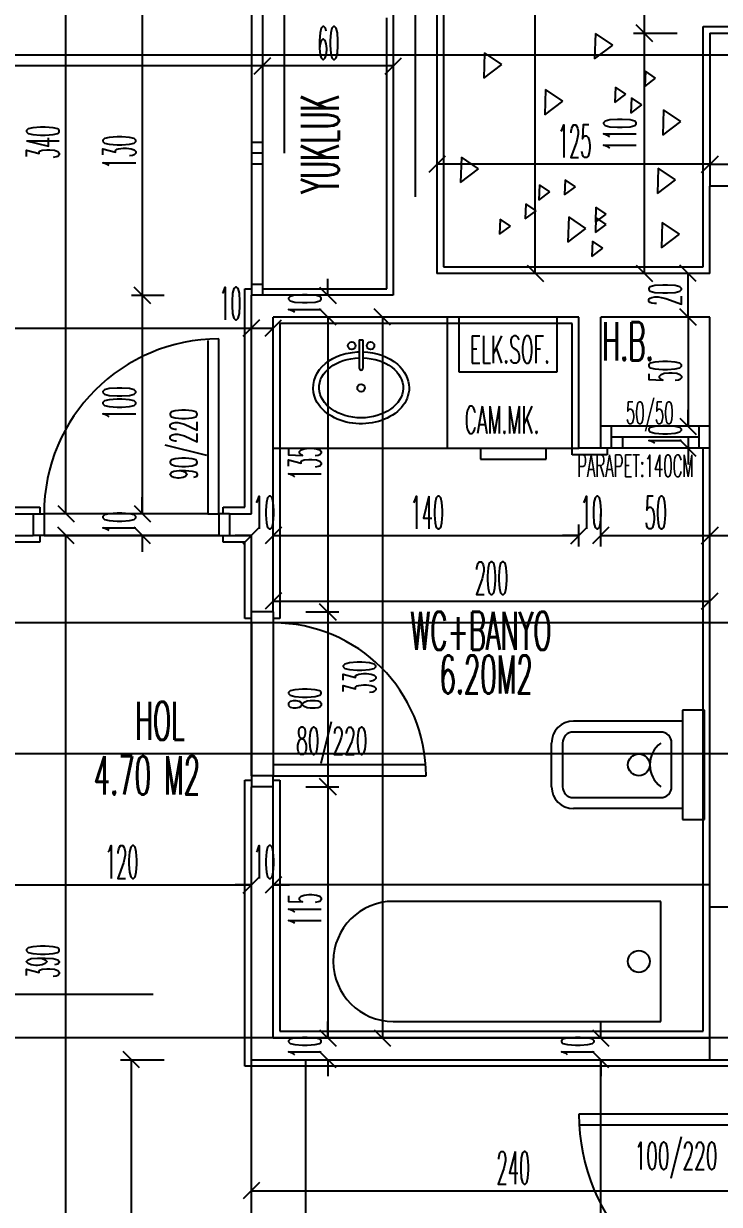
# Model space of a CAD drawing. Extents: x 78 to 306, y -397 to 18.
# Drawn here: x 271.9423 to 272.006, y -396.5928 to -396.4847 of the extents above; entities that cross this region are included whole.
import ezdxf

# ---------------------------------------------------------------- set-up
doc = ezdxf.new("R2010")
doc.units = 0
doc.header["$LTSCALE"] = 0.5
doc.header["$MEASUREMENT"] = 0
for name, pattern in [('DASHDOT2', [0.5, 0.25, -0.125, 0, -0.125]), ('DASHED', [0.75, 0.5, -0.25]), ('DOT2', [0.125, 0, -0.125])]:
    doc.linetypes.add(name, pattern=pattern)
doc.layers.get('0').update_dxf_attribs({"linetype": 'CONTINUOUS'})
for name, color, linetype in [('AKS', 5, 'DASHDOT2'), ('DUVAR', 6, 'CONTINUOUS'), ('IZDUSUM', 2, 'DOT2'), ('KAPI', 1, 'CONTINUOUS'), ('KOLON', 4, 'CONTINUOUS'), ('MERDIVEN', 3, 'CONTINUOUS'), ('OLCU', 31, 'CONTINUOUS'), ('SIVA', 7, 'CONTINUOUS'), ('TARAMA', 8, 'CONTINUOUS'), ('TEFRIS', 11, 'CONTINUOUS'), ('YESIL', 73, 'CONTINUOUS')]:
    doc.layers.add(name, color=color, linetype=linetype)
doc.styles.add('ICMEKAN', font='romans.shx', dxfattribs={"width": 0.55, "height": 0.2})
doc.styles.add('OLCU', font='romans.shx', dxfattribs={"width": 0.6, "height": 0.125})
doc.styles.add('OLCUIC', font='ROMANS.SHX', dxfattribs={"width": 0.4, "height": 0.15})

msp = doc.modelspace()

# ---------------------------------------------------------------- linework, layer by layer
at = {"color": 0, "linetype": 'ByBlock'}
for p, q in [((271.998393941935, -396.4848098737721), (271.999893941935, -396.4863098737721)), ((271.999893941935, -396.4863098737721), (271.998393941935, -396.4848098737721)), ((271.963393941935, -396.4893098737721), (271.964893941935, -396.4878098737721)), ((271.964893941935, -396.4878098737721), (271.963393941935, -396.4893098737721)), ((271.975393941935, -396.4893098737721), (271.976893941935, -396.4878098737721)), ((271.980893941935, -396.4968098737721), (271.979393941935, -396.4983098737721)), ((272.004393941935, -396.4983098737721), (272.005893941935, -396.4968098737721)), ((272.005893941935, -396.4968098737721), (272.004393941935, -396.4983098737721)), ((271.988393941935, -396.5068098737721), (271.989893941935, -396.5083098737721)), ((271.998393941935, -396.5068098737721), (271.999893941935, -396.5083098737721)), ((272.003893941935, -396.5083098737721), (272.002393941935, -396.5068098737721)), ((271.953893941935, -396.5103098737721), (271.952393941935, -396.5088098737721)), ((271.952393941935, -396.5088098737721), (271.953893941935, -396.5103098737721)), ((271.969393941935, -396.5088098737721), (271.970893941935, -396.5103098737721)), ((271.963893941935, -396.5118098737721), (271.962393941935, -396.5133098737721)), ((271.962393941935, -396.5133098737721), (271.963893941935, -396.5118098737721)), ((271.964393941935, -396.5133098737721), (271.965893941935, -396.5118098737721)), ((271.970893941935, -396.5123098737721), (271.969393941935, -396.5108098737721)), ((271.970893941935, -396.5123098737721), (271.969393941935, -396.5108098737721)), ((271.975893941935, -396.5123098737721), (271.974393941935, -396.5108098737721)), ((272.002393941935, -396.5108098737721), (272.003893941935, -396.5123098737721)), ((272.003893941935, -396.5123098737766), (272.002393941935, -396.5108098737767)), ((272.002393941935, -396.5208098737721), (272.003893941935, -396.5223098737721)), ((272.002393941935, -396.5208098737721), (272.003893941935, -396.5223098737721)), ((272.003893941935, -396.5243098737721), (272.002393941935, -396.5228098737721)), ((271.945393941935, -396.5288098737721), (271.946893941935, -396.5303098737721)), ((271.952393941935, -396.5288098737721), (271.953893941935, -396.5303098737721)), ((271.952393941935, -396.5288098737721), (271.953893941935, -396.5303098737721)), ((271.946893941935, -396.5323098737721), (271.945393941935, -396.5308098737721)), ((271.953893941935, -396.5323098737721), (271.952393941935, -396.5308098737721)), ((271.962393941935, -396.5323098737721), (271.963893941935, -396.5308098737721)), ((271.965893941935, -396.5308098737721), (271.964393941935, -396.5323098737721)), ((271.965893941935, -396.5308098737721), (271.964393941935, -396.5323098737721)), ((271.992393941935, -396.5323098737721), (271.993893941935, -396.5308098737721)), ((271.992393941935, -396.5323098737721), (271.993893941935, -396.5308098737721)), ((271.995893941935, -396.5308098737721), (271.994393941935, -396.5323098737721)), ((271.995893941935, -396.5308098737721), (271.994393941935, -396.5323098737721)), ((272.005893941935, -396.5308098737721), (272.004393941935, -396.5323098737721)), ((272.004393941935, -396.5323098737721), (272.005893941935, -396.5308098737721)), ((271.965893941935, -396.5368098737721), (271.964393941935, -396.5383098737721)), ((272.004393941935, -396.5383098737721), (272.005893941935, -396.5368098737721)), ((271.970893941935, -396.5393098737721), (271.969393941935, -396.5378098737721)), ((271.969393941935, -396.5378098737721), (271.970893941935, -396.5393098737721)), ((271.970893941935, -396.5553098737721), (271.969393941935, -396.5538098737721)), ((271.969393941935, -396.5538098737721), (271.970893941935, -396.5553098737721)), ((271.962393941935, -396.5643098737721), (271.963893941935, -396.5628098737721)), ((271.962393941935, -396.5643098737721), (271.963893941935, -396.5628098737721)), ((271.965893941935, -396.5628098737721), (271.964393941935, -396.5643098737721)), ((271.969393941935, -396.5768098737721), (271.970893941935, -396.5783098737721)), ((271.969393941935, -396.5768098737721), (271.970893941935, -396.5783098737721)), ((271.974393941935, -396.5768098737721), (271.975893941935, -396.5783098737721)), ((271.994393941935, -396.5768098737721), (271.995893941935, -396.5783098737721)), ((271.952893941935, -396.5803098737721), (271.951393941935, -396.5788098737721)), ((271.970893941935, -396.5803098737721), (271.969393941935, -396.5788098737721)), ((271.995893941935, -396.5803098737721), (271.994393941935, -396.5788098737721)), ((271.995893941935, -396.5803098737721), (271.994393941935, -396.5788098737721)), ((271.963893941935, -396.5908098737721), (271.962393941935, -396.5923098737721))]:
    msp.add_line(p, q, dxfattribs=at)
at = {"layer": 'AKS'}
for p, q in [((271.9661439419351, -396.3715598737721), (271.9661439419351, -396.8395598737721)), ((271.9781439419351, -396.3755598737721), (271.9781439419351, -396.8355598737721)), ((272.0571439419351, -396.4875598737721), (271.7651439419351, -396.4875598737721)), ((272.0571439419351, -396.5395598737721), (271.7611439419359, -396.5395598737721)), ((272.0571439419351, -396.5515598737721), (271.7651439419351, -396.5515598737721)), ((272.0571439419351, -396.5775598737721), (271.7611439419359, -396.5775598737721))]:
    msp.add_line(p, q, dxfattribs=at)
at = {"layer": 'DUVAR'}
for p, q in [((271.9761439419288, -396.4835598737721), (271.976143941929, -396.5095598737758)), ((271.9801439419288, -396.4835598737721), (271.980143941929, -396.5075598737721)), ((272.0051439419335, -396.5075598737721), (272.0051439419332, -396.4995598737721)), ((272.0051439419334, -396.5075598737721), (271.980143941929, -396.5075598737721)), ((271.9631439419355, -396.5295598737721), (271.9631439419355, -396.5095598737759)), ((271.976143941929, -396.5095598737758), (271.9631439419355, -396.5095598737759)), ((271.9651439419356, -396.5385598737756), (271.9651439419356, -396.5115598737764)), ((271.9931439419335, -396.5115598737766), (271.9651439419356, -396.5115598737764)), ((271.993143941934, -396.5235598737777), (271.9931439419335, -396.5115598737771)), ((271.995143941934, -396.5235598737688), (271.9951439419335, -396.511559873777)), ((272.0051439419336, -396.5115598737767), (271.9951439419335, -396.5115598737766)), ((272.0051439419353, -396.5655598737721), (272.0051439419336, -396.5115598737767)), ((271.995143941934, -396.5235598737688), (271.993143941934, -396.5235598737688)), ((271.8811439419357, -396.5295598737758), (271.9431439419356, -396.529559873776)), ((271.9431439419356, -396.5295598737758), (271.9431439419356, -396.531559873776)), ((271.9611439419355, -396.5295598737758), (271.9611439419355, -396.531559873776)), ((271.9611439419353, -396.5295598737721), (271.9631439419353, -396.5295598737721)), ((271.9391439419355, -396.5315598737759), (271.9431439419356, -396.531559873776)), ((271.9611439419353, -396.5315598737721), (271.9631439419353, -396.5315598737721)), ((271.9631439419355, -396.5385598737756), (271.9631439419355, -396.5315598737721)), ((271.9651439419387, -396.5385598737757), (271.9631439419385, -396.5385598737756)), ((271.9631439419355, -396.5795598737758), (271.9631439419355, -396.5545598737757)), ((271.9651439419383, -396.5545598737757), (271.9631439419382, -396.5545598737757)), ((271.9651439419356, -396.5775598737757), (271.9651439419356, -396.5545598737757)), ((271.9651439419356, -396.5775598737757), (272.0051439419352, -396.5775598737757)), ((271.9631439419355, -396.5795598737758), (272.0051439419353, -396.5795598737753))]:
    msp.add_line(p, q, dxfattribs=at)
at = {"layer": 'IZDUSUM', "ltscale": 0.6}
for p, q in [((271.9811141335827, -396.5235598737721), (271.9811141335827, -396.5115598737721)), ((271.9631439419356, -396.609559873776), (271.9631439419352, -396.5795598737758)), ((271.9681439419356, -396.609559873776), (271.9681439419352, -396.5795598737757))]:
    msp.add_line(p, q, dxfattribs=at)
at = {"layer": 'KAPI'}
for p, q in [((271.9631439419329, -396.4835598737813), (271.9631439419355, -396.5095598737758)), ((271.9641439419329, -396.4835598737813), (271.9641439419355, -396.5095598737757)), ((271.9641439419391, -396.4955598737749), (271.9631439419391, -396.4955598737749)), ((271.9641439419391, -396.4965598737749), (271.9631439419391, -396.4965598737749)), ((271.9641439419391, -396.4975598737749), (271.9631439419391, -396.4975598737749)), ((271.9641439419391, -396.5085598737749), (271.9631439419391, -396.5085598737749)), ((271.9591439419353, -396.5136907995548), (271.9591439419353, -396.5295598737758)), ((271.9601439419354, -396.5295598737758), (271.9601439419354, -396.5135598737755)), ((272.0051439419366, -396.5215598737687), (271.9951439419339, -396.5215598737688)), ((272.0051439419366, -396.5235598737687), (271.9951439419339, -396.5235598737688)), ((271.9431439419356, -396.5295598737758), (271.9441439419354, -396.5295598737758)), ((271.9441439419354, -396.5295598737758), (271.9441439419354, -396.531559873776)), ((271.9591439419353, -396.5295598737758), (271.9601439419354, -396.5295598737758)), ((271.9601439419354, -396.5295598737758), (271.9601439419354, -396.531559873776)), ((271.9611439419355, -396.5295598737758), (271.9601439419354, -396.5295598737758)), ((271.9441439419354, -396.531559873776), (271.9431439419356, -396.531559873776)), ((271.9601439419354, -396.531559873776), (271.9611439419355, -396.531559873776)), ((271.9631439419385, -396.5395598737757), (271.9631439419385, -396.5385598737759)), ((271.9651439419387, -396.538559873776), (271.9651439419387, -396.5395598737757)), ((271.9651439419387, -396.5395598737757), (271.9631439419385, -396.5395598737757)), ((271.9791081819821, -396.5525598737762), (271.9651439419384, -396.5525598737756)), ((271.9651439419384, -396.5525598737756), (271.9651439419384, -396.5535598737757)), ((271.9651439419384, -396.5535598737757), (271.9631439419383, -396.5535598737756)), ((271.9631439419383, -396.5535598737756), (271.9631439419382, -396.5545598737757)), ((271.9651439419384, -396.5535598737757), (271.9791439419383, -396.553559873776)), ((271.9651439419383, -396.5545598737757), (271.9651439419384, -396.5535598737757)), ((272.0111439419355, -396.5845598737754), (271.9931439419351, -396.5845598737752)), ((272.0111439419355, -396.5855598737755), (271.9931717411794, -396.5855598737749))]:
    msp.add_line(p, q, dxfattribs=at)
at = {"layer": 'KAPI', "ltscale": 1.4}
for p, q in [((271.996143941935, -396.5235598737721), (271.996143941935, -396.5215598737721)), ((272.004143941935, -396.5215598737721), (272.004143941935, -396.5235598737721)), ((272.004143941935, -396.5225598737721), (271.996143941935, -396.5225598737721)), ((271.997143941935, -396.5225598737721), (271.997143941935, -396.5235598737721)), ((272.003143941935, -396.5225598737721), (272.003143941935, -396.5235598737721)), ((271.9591439419353, -396.5295598737758), (271.9441439419354, -396.5295598737762)), ((271.9441439419354, -396.531559873776), (271.9601439419354, -396.531559873776)), ((271.9631439419385, -396.5395598737757), (271.9631439419383, -396.5535598737756)), ((271.9651439419387, -396.5395598737757), (271.9651439419381, -396.5525598737756))]:
    msp.add_line(p, q, dxfattribs=at)
at = {"layer": 'KAPI', "linetype": 'DASHED', "ltscale": 0.4}
msp.add_line((271.854143941935, -396.5735598737721), (272.273143941935, -396.5735598737723), dxfattribs=at)
at = {"layer": 'KAPI'}
for centre, radius, start, end in [((271.9601439419354, -396.5295598737762), 0.01600000000064028, 90, 179.9999999991858), ((271.9651439419384, -396.5535598737757), 0.01399999999994179, 359.9999999988601, 89.99999999886009), ((272.011143941935, -396.5845598737752), 0.01799999999988273, 180, 270.0000000016285)]:
    msp.add_arc(centre, radius, start, end, dxfattribs=at)
at = {"layer": 'KOLON'}
for p, q in [((272.0051439419351, -396.4855598737813), (272.0101439419351, -396.4855598737813)), ((272.0051439419351, -396.4855598737813), (272.0051439419351, -396.4995598737813)), ((272.0101439419351, -396.4995598737813), (272.0051439419351, -396.4995598737813)), ((272.0051439419351, -396.5795598737813), (272.0051439419351, -396.5655598737813)), ((272.0051439419351, -396.5655598737813), (272.0101439419351, -396.5655598737813)), ((272.0051439419351, -396.5795598737813), (272.0161439419351, -396.5795598737813))]:
    msp.add_line(p, q, dxfattribs=at)
at = {"layer": 'OLCU', "ltscale": 1.4}
for p, q in [((271.989143941935, -396.5075598737721), (271.989143941935, -396.4575598737721)), ((271.999143941935, -396.4855598737721), (271.999143941935, -396.4575598737721)), ((271.946143941935, -396.5295598737721), (271.946143941935, -396.4615598737721)), ((271.953143941935, -396.4835598737721), (271.953143941935, -396.5095598737721)), ((271.998143941935, -396.4855598737721), (272.002143941935, -396.4855598737721)), ((271.999143941935, -396.5075598737721), (271.999143941935, -396.4855598737721)), ((271.964143941935, -396.4885598737721), (271.877143941935, -396.4885598737721)), ((271.976143941935, -396.4885598737721), (271.964143941935, -396.4885598737721)), ((272.005143941935, -396.4975598737721), (271.980143941935, -396.4975598737721)), ((272.005143941935, -396.4975598737721), (272.010143941935, -396.4975598737721)), ((271.970143941935, -396.5095598737721), (271.970143941935, -396.5080598737721)), ((272.003143941935, -396.5115598737721), (272.003143941935, -396.5075598737721)), ((271.952143941935, -396.5095598737721), (271.955143941935, -396.5095598737721)), ((271.953143941935, -396.5095598737721), (271.953143941935, -396.5295598737721)), ((271.970143941935, -396.5115598737721), (271.970143941935, -396.5385598737721)), ((271.970143941935, -396.5115598737721), (271.970143941935, -396.5130598737721)), ((271.975143941935, -396.5115598737721), (271.975143941935, -396.5775598737721)), ((272.003143941935, -396.5115598737767), (272.003143941935, -396.5215598737721)), ((271.881143941935, -396.5125598737721), (271.963143941935, -396.5125598737721)), ((271.963143941935, -396.5125598737721), (271.965143941935, -396.5125598737721)), ((272.003143941935, -396.5215598737721), (272.003143941935, -396.5200598737721)), ((272.003143941935, -396.5235598737721), (272.003143941935, -396.5250598737721)), ((271.953143941935, -396.5295598737721), (271.953143941935, -396.5280598737721)), ((271.995143941935, -396.5325598737721), (271.995143941935, -396.5295598737721)), ((271.993143941935, -396.5325598737721), (271.993143941935, -396.5305598737721)), ((271.946143941935, -396.6095598737721), (271.946143941935, -396.5315598737721)), ((271.953143941935, -396.5315598737721), (271.953143941935, -396.5330598737721)), ((271.963143941935, -396.5315598737721), (271.961643941935, -396.5315598737721)), ((271.965143941935, -396.5315598737721), (271.993143941935, -396.5315598737721)), ((271.965143941935, -396.5315598737721), (271.966643941935, -396.5315598737721)), ((271.993143941935, -396.5315598737721), (271.991643941935, -396.5315598737721)), ((271.995143941935, -396.5315598737721), (272.005143941935, -396.5315598737721)), ((271.995143941935, -396.5315598737721), (271.996643941935, -396.5315598737721)), ((272.005143941935, -396.5315598737721), (272.009143941935, -396.5315598737721)), ((271.965143941935, -396.5375598737721), (272.005143941935, -396.5375598737721)), ((271.968143941935, -396.5385598737721), (271.971143941935, -396.5385598737721)), ((271.970143941935, -396.5385598737721), (271.970143941935, -396.5545598737721)), ((271.968143941935, -396.5545598737721), (271.971143941935, -396.5545598737721)), ((271.970143941935, -396.5545598737721), (271.970143941935, -396.5775598737721)), ((271.939143941935, -396.5635598737721), (271.963143941935, -396.5635598737721)), ((271.963143941935, -396.5635598737721), (271.961643941935, -396.5635598737721)), ((271.965143941935, -396.5635598737721), (271.966643941935, -396.5635598737721)), ((271.970143941935, -396.5775598737721), (271.970143941935, -396.5760598737721)), ((271.995143941935, -396.5775598737721), (271.995143941935, -396.5760598737721)), ((271.951143941935, -396.5795598737721), (271.955143941935, -396.5795598737721)), ((271.952143941935, -396.6095598737721), (271.952143941935, -396.5795598737721)), ((271.970143941935, -396.5795598737721), (271.970143941935, -396.5810598737721)), ((271.995143941935, -396.5795598737721), (271.995143941935, -396.5810598737721)), ((271.995143941935, -396.6515598737721), (271.995143941935, -396.5795598737721)), ((271.963143941935, -396.5925598737721), (271.963143941935, -396.5895598737721)), ((271.963143941935, -396.5915598737721), (272.011143941935, -396.5915598737721))]:
    msp.add_line(p, q, dxfattribs=at)
at = {"layer": 'SIVA', "ltscale": 1.4}
for p, q in [((271.9807439419351, -396.4835598737813), (271.9807439419291, -396.5069598737721)), ((271.975543941929, -396.5089598737758), (271.9755439419288, -396.4841598737813)), ((272.0045439419332, -396.4995598737721), (272.0045439419352, -396.4849598737813)), ((272.0045439419352, -396.4849598737813), (272.0101439419351, -396.4849598737813)), ((272.0045439419334, -396.5069598737721), (272.0045439419332, -396.4995598737721)), ((271.9807439419291, -396.5069598737721), (272.0045439419334, -396.5069598737721)), ((271.9625439419355, -396.5289598737721), (271.9625439419355, -396.508959873776)), ((271.9625439419355, -396.508959873776), (271.9631439419354, -396.5089598737759)), ((271.9641439419354, -396.5089598737759), (271.975543941929, -396.5089598737758)), ((271.9925439419335, -396.5121598737766), (271.9657439419356, -396.5121598737763)), ((271.9657439419356, -396.5121598737763), (271.9657439419356, -396.5391598737757)), ((271.9925439419339, -396.5241598737688), (271.9925439419335, -396.5121598737766)), ((271.995743941934, -396.5235598737688), (271.995743941934, -396.5241598737688)), ((272.0045439419351, -396.5655598737813), (272.0045439419339, -396.5235598737687)), ((271.995743941934, -396.5241598737688), (271.9925439419339, -396.5241598737688)), ((271.8817439419356, -396.5289598737758), (271.9437439419356, -396.5289598737759)), ((271.9437439419356, -396.5289598737759), (271.9437439419356, -396.5295598737758)), ((271.9605439419355, -396.5295598737758), (271.9605439419355, -396.5289598737721)), ((271.9605439419355, -396.5289598737721), (271.9625439419355, -396.5289598737721)), ((271.9437439419356, -396.5321598737759), (271.9397439419355, -396.5321598737759)), ((271.9437439419356, -396.531559873776), (271.9437439419356, -396.5321598737759)), ((271.9605439419355, -396.5321598737721), (271.9605439419355, -396.531559873776)), ((271.9625439419355, -396.5321598737721), (271.9605439419355, -396.5321598737721)), ((271.9625439419355, -396.5391598737756), (271.9625439419355, -396.5321598737721)), ((271.9631439419385, -396.5391598737756), (271.9625439419355, -396.5391598737756)), ((271.9657439419356, -396.5391598737757), (271.9651439419387, -396.5391598737756)), ((271.9625439419355, -396.5801598737757), (271.9625439419355, -396.5539598737757)), ((271.9625439419355, -396.5539598737757), (271.9631439419383, -396.5539598737757)), ((271.9651439419384, -396.5539598737757), (271.9657439419356, -396.5539598737757)), ((271.9657439419356, -396.5539598737757), (271.9657439419356, -396.5769598737757)), ((272.0045439419351, -396.5769598737757), (272.0045439419351, -396.5655598737813)), ((271.9657439419356, -396.5769598737757), (272.0045439419351, -396.5769598737757)), ((272.0051439419351, -396.5801598737813), (271.9625439419355, -396.5801598737757)), ((272.0105439419357, -396.5801598737813), (272.0051439419351, -396.5801598737813))]:
    msp.add_line(p, q, dxfattribs=at)
at = {"layer": 'TARAMA'}
for p, q in [((271.9601439419354, -396.531559873776), (271.9441439419354, -396.5315598737762)), ((271.9631439419383, -396.5535598737756), (271.9631439419385, -396.5395598737757))]:
    msp.add_line(p, q, dxfattribs=at)
at = {"layer": 'TEFRIS'}
for p, q in [((271.982143941935, -396.5115598737721), (271.982143941935, -396.5165598737721)), ((271.991143941935, -396.5165598737721), (271.991143941935, -396.5115598737721)), ((271.9730208910815, -396.5136359536726), (271.9730208910815, -396.516241602641)), ((271.9730208910815, -396.5136359536726), (271.9733662980879, -396.5136359536726)), ((271.9733662980879, -396.5136359536726), (271.9733662980879, -396.516241602641)), ((271.982143941935, -396.5165598737721), (271.991143941935, -396.5165598737721)), ((271.9651439419356, -396.5235598737774), (271.993143941934, -396.5235598737777)), ((271.9841439419336, -396.5235598737773), (271.9841439419336, -396.5245598737773)), ((271.9901439419333, -396.5245598737773), (271.9901439419333, -396.5235598737773)), ((271.9841439419336, -396.5245598737773), (271.9901439419333, -396.5245598737773)), ((272.0026439419369, -396.5485598737702), (271.9926439419369, -396.5485598737702)), ((272.0026439419369, -396.5475598737705), (272.0026439419369, -396.5575598737705)), ((272.004643941937, -396.5475598737705), (272.0026439419369, -396.5475598737705)), ((272.004643941937, -396.5575598737705), (272.004643941937, -396.5475598737705)), ((272.0006439419369, -396.5495598737702), (271.9926439419369, -396.5495598737702)), ((271.9906439419368, -396.5545598737703), (271.9906439419368, -396.5505598737703)), ((271.9916439419369, -396.5505598737703), (271.9916439419369, -396.5545598737703)), ((272.0016439419369, -396.5545598737703), (272.0016439419369, -396.5505598737703)), ((271.9926439419369, -396.5555598737703), (272.0006439419369, -396.5555598737703)), ((272.0026439419369, -396.5565598737704), (271.9926439419369, -396.5565598737704)), ((272.0026439419369, -396.5575598737705), (272.004643941937, -396.5575598737705)), ((272.0051439419352, -396.5635598737687), (271.9651439419356, -396.563559873769)), ((272.0006439419362, -396.5650598737687), (271.9761439419366, -396.5650598737687)), ((272.0006439419362, -396.5760598737688), (272.0006439419362, -396.5650598737687)), ((271.9761439419366, -396.5760598737688), (272.0006439419362, -396.5760598737688))]:
    msp.add_line(p, q, dxfattribs=at)
for centre, radius in [((271.972330077069, -396.5141756521199), 0.0003454070062983653), ((271.9740571121004, -396.5141756521199), 0.0003454070062983653), ((271.9731935945847, -396.5180509579846), 0.0003454070062983653), ((271.9986439419379, -396.5525598737705), 0.0009999999999990906), ((271.9986439419373, -396.5705598737686), 0.0009999999999999432)]:
    msp.add_circle(centre, radius, dxfattribs=at)
for centre, radius, start, end in [((271.9731935945847, -396.516241602641), 0.0001727035031491827, 180, 0), ((271.9926439419378, -396.5505598737703), 0.002, 90, 180), ((271.9926439419378, -396.5505598737703), 0.001, 90, 180), ((272.0006439419377, -396.5505598737703), 0.001, 0, 90), ((272.002143941938, -396.5525598737705), 0.002499999999999375, 126.8698976460394, 233.1301023539606), ((271.9926439419378, -396.5545598737703), 0.002, 180, 270), ((271.9926439419378, -396.5545598737703), 0.001, 180, 270), ((272.0006439419377, -396.5545598737703), 0.001, 270, 0), ((271.9761439419375, -396.5705598737686), 0.005500000000000025, 90, 270)]:
    msp.add_arc(centre, radius, start, end, dxfattribs=at)
at = {"layer": 'TEFRIS', "extrusion": (0, 0, -1)}
msp.add_ellipse((271.9731935945847, -396.518034630188), major_axis=(0.003850000029399299, 7.92959013003999e-18), ratio=0.7142857088313139, start_param=-1.525923216489635, end_param=4.667515870079431, dxfattribs=at)
at = {"layer": 'TEFRIS'}
msp.add_open_spline([(271.9733662980879, -396.5147406644899), (271.974549452214, -396.5147799977615), (271.9757150291554, -396.5151714169008), (271.9771809626239, -396.5164360305096), (271.9775935945846, -396.517223176031), (271.9775935945846, -396.518034630188), (271.9775935945846, -396.5186826234896), (271.977332746148, -396.5193207222661), (271.9759763799514, -396.5208929192851), (271.974308627767, -396.5214436511651), (271.9711274345632, -396.5211874202073), (271.9696323596895, -396.5203758836803), (271.9686247058975, -396.5182586141931), (271.9687650835727, -396.5171752786083), (271.9700102908901, -396.515563756133), (271.9710577746226, -396.5150137287638), (271.9724743430978, -396.5147720344929), (271.9727471903201, -396.5147460804589), (271.9730208910815, -396.514739226148)], degree=3, knots=[4.753337881660367, 4.753337881660367, 4.753337881660367, 4.753337881660367, 5.591605059702994, 5.591605059702994, 6.283185307179586, 6.283185307179586, 6.283185307179586, 6.83545232555502, 6.83545232555502, 7.966271062912197, 7.966271062912197, 9.097089800269373, 9.097089800269373, 9.92909516512524, 9.92909516512524, 10.76110052998111, 10.76110052998111, 10.95499222150214, 10.95499222150214, 10.95499222150214, 10.95499222150214], dxfattribs=at)
at = {"layer": 'YESIL', "ltscale": 1.4}
for p, q in [((271.9946726728458, -396.4855913242711), (271.9945908267935, -396.4879146417873)), ((271.9962416339674, -396.4866652749927), (271.9946726728458, -396.4855913242711)), ((271.9945908267935, -396.4879146417873), (271.9962416339674, -396.4866652749927)), ((271.9845051027383, -396.4873556731976), (271.984423256686, -396.4896789907138)), ((271.98607406386, -396.4884296239192), (271.9845051027383, -396.4873556731976)), ((271.984423256686, -396.4896789907138), (271.98607406386, -396.4884296239192)), ((271.9992346511781, -396.4890414823498), (271.9991855435467, -396.4904354728595)), ((272.0001760278511, -396.4896858527827), (271.9992346511781, -396.4890414823498)), ((271.9991855435467, -396.4904354728595), (272.0001760278511, -396.4896858527827)), ((271.9900985813142, -396.4907093743619), (271.9900167352619, -396.4930326918781)), ((271.9916675424358, -396.4917833250834), (271.9900985813142, -396.4907093743619)), ((271.9964905912011, -396.4905104774882), (271.9964414835698, -396.4919044679979)), ((271.9964414835698, -396.4919044679979), (271.9974319678741, -396.4911548479211)), ((271.9974319678741, -396.4911548479211), (271.9964905912011, -396.4905104774882)), ((271.9900167352619, -396.4930326918781), (271.9916675424358, -396.4917833250834)), ((271.9979606139698, -396.4914897940668), (271.9979115063385, -396.4928837845765)), ((271.9979115063385, -396.4928837845765), (271.9989019906429, -396.4921341644996)), ((271.9989019906429, -396.4921341644996), (271.9979606139698, -396.4914897940668)), ((272.0009126503795, -396.4925725428016), (272.0008308043272, -396.4948958603177)), ((272.0024816115011, -396.4936464935231), (272.0009126503795, -396.4925725428016)), ((272.0008308043272, -396.4948958603177), (272.0024816115011, -396.4936464935231)), ((271.9823920061717, -396.4969199425843), (271.9823101601195, -396.4992432601005)), ((271.9839609672934, -396.4979938933058), (271.9823920061717, -396.4969199425843)), ((271.9823101601195, -396.4992432601005), (271.9839609672934, -396.4979938933058)), ((272.0004154429636, -396.4979136412027), (272.0003335969114, -396.5002369587189)), ((272.0019844040853, -396.4989875919242), (272.0004154429636, -396.4979136412027)), ((271.989537795922, -396.499450369717), (271.9894886882907, -396.5008443602267)), ((271.990479172595, -396.5000947401499), (271.989537795922, -396.499450369717)), ((271.991888346951, -396.498980586819), (271.9918392393197, -396.5003745773287)), ((271.9918392393197, -396.5003745773287), (271.992829723624, -396.499624957252)), ((271.992829723624, -396.499624957252), (271.991888346951, -396.498980586819)), ((272.0003335969114, -396.5002369587189), (272.0019844040853, -396.4989875919242)), ((271.9894886882907, -396.5008443602267), (271.990479172595, -396.5000947401499)), ((271.9882841698716, -396.5011728901172), (271.9882350622402, -396.5025668806269)), ((271.9882350622402, -396.5025668806269), (271.9892255465446, -396.5018172605501)), ((271.9892255465446, -396.5018172605501), (271.9882841698716, -396.5011728901172)), ((271.994709018671, -396.5014860719589), (271.9946599110397, -396.5028800624686)), ((271.995650395344, -396.5021304423918), (271.994709018671, -396.5014860719589)), ((271.9859336188426, -396.5025822185403), (271.9858845112112, -396.5039762090501)), ((271.9868749955156, -396.5032265889733), (271.9859336188426, -396.5025822185403)), ((271.9922116778807, -396.5023852495119), (271.9921298318284, -396.5047085670282)), ((271.9937806390024, -396.5034592002335), (271.9922116778807, -396.5023852495119)), ((271.9946599110397, -396.5028800624686), (271.995650395344, -396.5021304423918)), ((271.994709018671, -396.5024256276195), (271.9946599110397, -396.5038196181292)), ((271.9946599110397, -396.5038196181292), (271.995650395344, -396.5030699980524)), ((271.995650395344, -396.5030699980524), (271.994709018671, -396.5024256276195)), ((272.0007883485255, -396.5028820937535), (272.0007065024732, -396.5052054112697)), ((272.0023573096472, -396.503956044475), (272.0007883485255, -396.5028820937535)), ((271.9858845112112, -396.5039762090501), (271.9868749955156, -396.5032265889733)), ((271.9921298318284, -396.5047085670282), (271.9937806390024, -396.5034592002335)), ((272.0007065024732, -396.5052054112697), (272.0023573096472, -396.503956044475)), ((271.9943956165272, -396.5046179207823), (271.9943465088959, -396.506011911292)), ((271.9943465088959, -396.506011911292), (271.9953369932002, -396.5052622912152)), ((271.9953369932002, -396.5052622912152), (271.9943956165272, -396.5046179207823))]:
    msp.add_line(p, q, dxfattribs=at)

# ---------------------------------------------------------------- texts
at = {"layer": 'KAPI', "linetype": 'Continuous', "style": 'ICMEKAN', "width": 0.5}
for s, p in [('50/50', (271.9974468244031, -396.5213230264891)), ('PARAPET:140CM', (271.9929911240919, -396.5261826543356))]:
    msp.add_text(s, height=0.002, dxfattribs=at).set_placement(p)
at = {"layer": 'KAPI', "style": 'OLCU', "width": 0.5}
for s, rotation, p in [('90/220', 89.99999999820871, (271.9581880955857, -396.5264629670702)), ('80/220', 359.9999999982087, (271.9672408486369, -396.5516040274227)), ('100/220', 359.9999999982087, (271.998240848637, -396.5896040274227))]:
    msp.add_text(s, height=0.002499999999999999, rotation=rotation, dxfattribs=at).set_placement(p)
at = {"layer": 'MERDIVEN', "linetype": 'ByBlock', "style": 'OLCU', "width": 0.5}
msp.add_text('YUKLUK', height=0.0035, rotation=90, dxfattribs=at).set_placement((271.9711556656919, -396.5002407034282))
for s, p in [('H.B.', (271.9952786109963, -396.5155234105878)), ('WC+BANYO', (271.9777281195287, -396.5420388656828)), ('6.20M2', (271.9803709766715, -396.5460388656828)), ('HOL', (271.9524855532044, -396.5502770703841)), ('4.70 M2', (271.9486998389188, -396.5552770703839))]:
    msp.add_text(s, height=0.0035, dxfattribs=at).set_placement(p)
at = {"layer": 'OLCU', "style": 'OLCUIC', "width": 0.4}
for s, p in [('60', (271.9691725133636, -396.4879598737721)), ('125', (271.9912153705064, -396.4969598737721)), ('10', (271.9601864586634, -396.5118041420675)), ('10', (271.9632867990779, -396.5309598737721)), ('140', (271.9777153705065, -396.5309598737721)), ('10', (271.9932867990779, -396.5309598737721)), ('50', (271.9991725133636, -396.5309598737721)), ('200', (271.9836010847922, -396.5369598737721)), ('120', (271.9497153705065, -396.5629598737721)), ('10', (271.9632867990779, -396.5629598737721)), ('240', (271.9856010847922, -396.5909598737721))]:
    msp.add_text(s, height=0.003, dxfattribs=at).set_placement(p)
for s, p in [('110', (271.9984042854858, -396.4963856599693)), ('340', (271.945543941935, -396.4971027309149)), ('130', (271.952543941935, -396.4979884452006)), ('10', (271.969543941935, -396.5114170166293)), ('20', (272.002543941935, -396.5105313023435)), ('50', (272.002543941935, -396.5175313023458)), ('100', (271.952543941935, -396.5209884452007)), ('10', (272.002543941935, -396.5234170166292)), ('135', (271.969543941935, -396.5264884452006)), ('10', (271.952543941935, -396.5314170166292)), ('330', (271.974543941935, -396.5461027309149)), ('80', (271.969543941935, -396.5475313023435)), ('115', (271.969543941935, -396.5673741594863)), ('390', (271.945543941935, -396.5721027309149)), ('10', (271.969543941935, -396.5794170166292)), ('10', (271.994543941935, -396.5794170166292))]:
    msp.add_text(s, height=0.003, rotation=90, dxfattribs=at).set_placement(p)
at = {"layer": 'TEFRIS', "style": 'OLCU', "width": 0.5}
for s, p in [('ELK.SOF.', (271.9831602652387, -396.5157895466625)), ('CAM.MK.', (271.9826773058817, -396.5222244208718))]:
    msp.add_text(s, height=0.002499999999999999, rotation=359.9999999982087, dxfattribs=at).set_placement(p)

doc.saveas('drawing.dxf')
